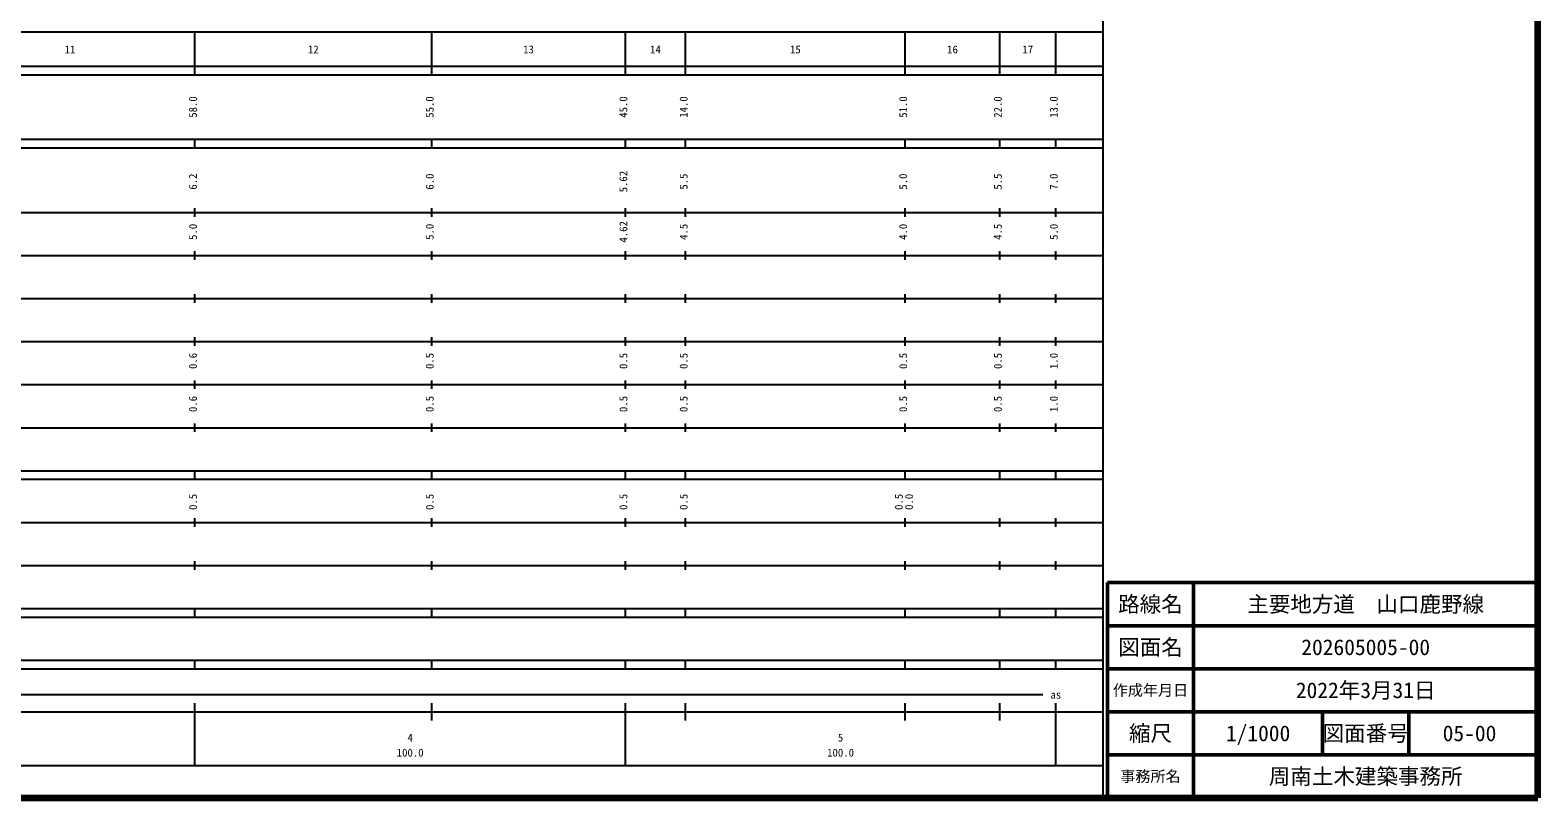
# Model space of a CAD drawing. Units: millimetres on the paper, enlarged 1000 times. Extents: x 40000 to 680000, y 20000 to 380000.
# Drawn here: x 329711 to 680000, y 20000 to 198357 of the extents above; entities that cross this region are included whole.
import ezdxf
from ezdxf.enums import TextEntityAlignment as Align

# ---------------------------------------------------------------- set-up
doc = ezdxf.new("R2010")
doc.units = ezdxf.units.MM
doc.header["$LTSCALE"] = 1000
for name, color, linetype, lineweight in [('M-TTL', 2, 'Continuous', 140), ('M-TTL-BAND', 7, 'Continuous', 25), ('M-TTL-FRAM', 2, 'Continuous', 50), ('M-TTL-LINE', 7, 'Continuous', 50)]:
    doc.layers.add(name, color=color, linetype=linetype, lineweight=lineweight)
doc.layers.add('M-TTL-TXT', color=7, linetype='Continuous')
doc.styles.add('ＭＳ ゴシック', font='')
doc.styles.get('ＭＳ ゴシック').set_extended_font_data('MS Gothic')

msp = doc.modelspace()

# ---------------------------------------------------------------- linework, layer by layer
at = {"layer": 'M-TTL'}
for p, q in [((680000, 20000), (680000, 380000)), ((40000, 20000), (680000, 20000))]:
    msp.add_line(p, q, dxfattribs=at)
at = {"layer": 'M-TTL-BAND'}
for p, q in [((579000, 20000), (579000, 370000)), ((68000, 198000), (579000, 198000)), ((368000, 188000), (368000, 198000)), ((423000, 188000), (423000, 198000)), ((468000, 188000), (468000, 198000)), ((482000, 188000), (482000, 198000)), ((533000, 188000), (533000, 198000)), ((555000, 188000), (555000, 198000)), ((568000, 188000), (568000, 198000)), ((40000, 190000), (579000, 190000)), ((40000, 188000), (579000, 188000)), ((40000, 173000), (579000, 173000)), ((368000, 171000), (368000, 173000)), ((423000, 171000), (423000, 173000)), ((468000, 171000), (468000, 173000)), ((482000, 171000), (482000, 173000)), ((533000, 171000), (533000, 173000)), ((555000, 171000), (555000, 173000)), ((568000, 171000), (568000, 173000)), ((40000, 171000), (579000, 171000)), ((40000, 156000), (579000, 156000)), ((368000, 155000), (368000, 157000)), ((423000, 155000), (423000, 157000)), ((468000, 155000), (468000, 157000)), ((482000, 155000), (482000, 157000)), ((533000, 155000), (533000, 157000)), ((555000, 155000), (555000, 157000)), ((568000, 155000), (568000, 157000)), ((46000, 146000), (579000, 146000)), ((368000, 145000), (368000, 147000)), ((423000, 145000), (423000, 147000)), ((468000, 145000), (468000, 147000)), ((482000, 145000), (482000, 147000)), ((533000, 145000), (533000, 147000)), ((555000, 145000), (555000, 147000)), ((568000, 145000), (568000, 147000)), ((368000, 135000), (368000, 137000)), ((423000, 135000), (423000, 137000)), ((468000, 135000), (468000, 137000)), ((482000, 135000), (482000, 137000)), ((533000, 135000), (533000, 137000)), ((555000, 135000), (555000, 137000)), ((568000, 135000), (568000, 137000)), ((52000, 136000), (579000, 136000)), ((368000, 125000), (368000, 127000)), ((423000, 125000), (423000, 127000)), ((468000, 125000), (468000, 127000)), ((482000, 125000), (482000, 127000)), ((533000, 125000), (533000, 127000)), ((555000, 125000), (555000, 127000)), ((568000, 125000), (568000, 127000)), ((46000, 126000), (579000, 126000)), ((52000, 116000), (579000, 116000)), ((368000, 115000), (368000, 117000)), ((423000, 115000), (423000, 117000)), ((468000, 115000), (468000, 117000)), ((482000, 115000), (482000, 117000)), ((533000, 115000), (533000, 117000)), ((555000, 115000), (555000, 117000)), ((568000, 115000), (568000, 117000)), ((46000, 106000), (579000, 106000)), ((368000, 105000), (368000, 107000)), ((423000, 105000), (423000, 107000)), ((468000, 105000), (468000, 107000)), ((482000, 105000), (482000, 107000)), ((533000, 105000), (533000, 107000)), ((555000, 105000), (555000, 107000)), ((568000, 105000), (568000, 107000)), ((40000, 96000), (579000, 96000)), ((368000, 94000), (368000, 96000)), ((423000, 94000), (423000, 96000)), ((468000, 94000), (468000, 96000)), ((482000, 94000), (482000, 96000)), ((533000, 94000), (533000, 96000)), ((555000, 94000), (555000, 96000)), ((568000, 94000), (568000, 96000)), ((40000, 94000), (579000, 94000)), ((368000, 83000), (368000, 85000)), ((423000, 83000), (423000, 85000)), ((468000, 83000), (468000, 85000)), ((482000, 83000), (482000, 85000)), ((533000, 83000), (533000, 85000)), ((555000, 83000), (555000, 85000)), ((568000, 83000), (568000, 85000)), ((49000, 84000), (579000, 84000)), ((40000, 74000), (579000, 74000)), ((368000, 73000), (368000, 75000)), ((423000, 73000), (423000, 75000)), ((468000, 73000), (468000, 75000)), ((482000, 73000), (482000, 75000)), ((533000, 73000), (533000, 75000)), ((555000, 73000), (555000, 75000)), ((568000, 73000), (568000, 75000)), ((40000, 64000), (579000, 64000)), ((368000, 62000), (368000, 64000)), ((423000, 62000), (423000, 64000)), ((468000, 62000), (468000, 64000)), ((482000, 62000), (482000, 64000)), ((533000, 62000), (533000, 64000)), ((555000, 62000), (555000, 64000)), ((568000, 62000), (568000, 64000)), ((40000, 62000), (579000, 62000)), ((40000, 52000), (579000, 52000)), ((40000, 50000), (579000, 50000)), ((368000, 50000), (368000, 52000)), ((423000, 50000), (423000, 52000)), ((468000, 50000), (468000, 52000)), ((482000, 50000), (482000, 52000)), ((533000, 50000), (533000, 52000)), ((555000, 50000), (555000, 52000)), ((568000, 50000), (568000, 52000)), ((71000, 44000), (565000, 44000)), ((40000, 40000), (579000, 40000)), ((368000, 27500), (368000, 42000)), ((423000, 38000), (423000, 42000)), ((468000, 27500), (468000, 42000)), ((482000, 38000), (482000, 42000)), ((533000, 38000), (533000, 42000)), ((555000, 38000), (555000, 42000)), ((568000, 27500), (568000, 42000)), ((68000, 27500), (579000, 27500))]:
    msp.add_line(p, q, dxfattribs=at)
at = {"layer": 'M-TTL-FRAM'}
for p, q in [((680000, 70000), (580000, 70000)), ((580000, 70000), (580000, 20000))]:
    msp.add_line(p, q, dxfattribs=at)
at = {"layer": 'M-TTL-LINE'}
for p, q in [((600000, 70000), (600000, 20000)), ((680000, 60000), (580000, 60000)), ((680000, 50000), (580000, 50000)), ((680000, 40000), (580000, 40000)), ((630000, 40000), (630000, 30000)), ((650000, 40000), (650000, 30000)), ((680000, 30000), (580000, 30000))]:
    msp.add_line(p, q, dxfattribs=at)

# ---------------------------------------------------------------- texts
at = {"layer": 'M-TTL-BAND', "style": 'ＭＳ ゴシック'}
for s, p in [('11', (339000, 192405)), ('12', (395500, 192405)), ('13', (445500, 192405)), ('14', (475000, 192405)), ('15', (507500, 192405)), ('16', (544000, 192405)), ('17', (561500, 192405)), ('as', (568000, 42500)), ('4', (418000, 32523)), ('5', (518000, 32523)), ('100.0', (418000, 29033)), ('100.0', (518000, 29033))]:
    msp.add_text(s, height=1833, dxfattribs=at).set_placement(p, align=Align.BOTTOM_CENTER)
for s, p in [('58.0', (369000, 180500)), ('55.0', (424000, 180500)), ('45.0', (469000, 180500)), ('14.0', (483000, 180500)), ('51.0', (534000, 180500)), ('22.0', (556000, 180500)), ('13.0', (569000, 180500)), ('6.2', (369000, 163174)), ('6.0', (424000, 163174)), ('5.62', (469000, 163174)), ('5.5', (483000, 163174)), ('5.0', (534000, 163174)), ('5.5', (556000, 163174)), ('7.0', (569000, 163174)), ('5.0', (369000, 151500)), ('5.0', (424000, 151500)), ('4.62', (469000, 151500)), ('4.5', (483000, 151500)), ('4.0', (534000, 151500)), ('4.5', (556000, 151500)), ('5.0', (569000, 151500)), ('0.6', (369000, 121500)), ('0.5', (424000, 121500)), ('0.5', (469000, 121500)), ('0.5', (483000, 121500)), ('0.5', (534000, 121500)), ('0.5', (556000, 121500)), ('1.0', (569000, 121500)), ('0.6', (369000, 111500)), ('0.5', (424000, 111500)), ('0.5', (469000, 111500)), ('0.5', (483000, 111500)), ('0.5', (534000, 111500)), ('0.5', (556000, 111500)), ('1.0', (569000, 111500)), ('0.5', (369000, 88764)), ('0.5', (424000, 88764)), ('0.5', (469000, 88764)), ('0.5', (483000, 88764)), ('0.5', (533000, 88764)), ('0.0', (535370, 88764))]:
    msp.add_text(s, height=1833, rotation=90, dxfattribs=at).set_placement(p, align=Align.BOTTOM_CENTER)
at = {"layer": 'M-TTL-TXT', "style": 'ＭＳ ゴシック'}
for s, height, p in [('路線名', 3666, (590000, 65000)), ('路線名', 3666, (590000, 65000)), ('主要地方道\u3000山口鹿野線', 3666, (640000, 65000)), ('図面名', 3666, (590000, 55000)), ('図面名', 3666, (590000, 55000)), ('202605005-00', 3666, (640000, 55000)), ('作成年月日', 2566, (590000, 45000)), ('作成年月日', 2566, (590000, 45000)), ('2022年3月31日', 3666, (640000, 45000)), ('縮尺', 3666, (590000, 35000)), ('縮尺', 3666, (590000, 35000)), ('1/1000', 3666, (615000, 35000)), ('図面番号', 3666, (640000, 35000)), ('図面番号', 3666, (640000, 35000)), ('05-00', 3666, (664125, 35000)), ('事務所名', 2566, (590000, 25000)), ('事務所名', 2566, (590000, 25000)), ('周南土木建築事務所', 3666, (640000, 25000))]:
    msp.add_text(s, height=height, dxfattribs=at).set_placement(p, align=Align.MIDDLE_CENTER)

doc.saveas('drawing.dxf')
